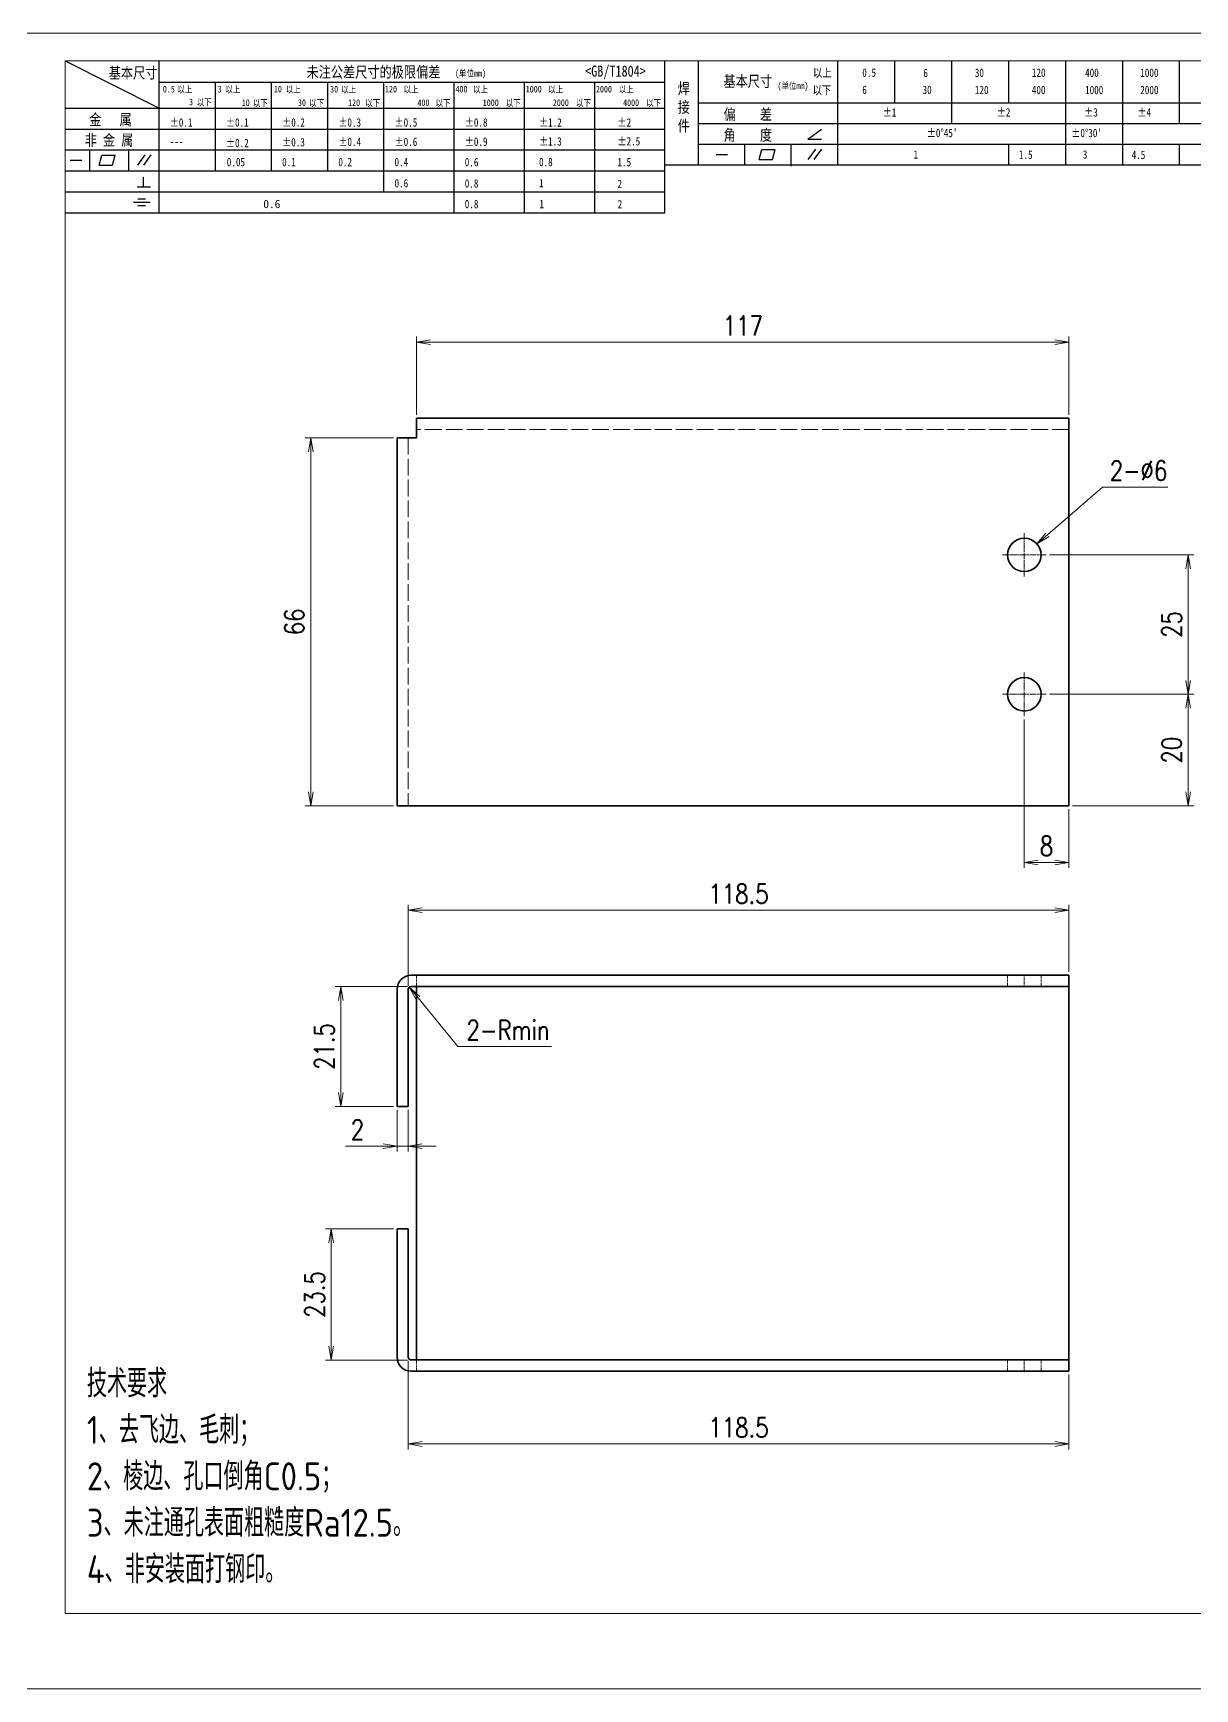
# Model space of a CAD drawing. Header units: inches. Extents: x 269 to 10986, y 1043 to 4337.
# Drawn here: x 3886.1 to 4094.5, y 1166.8 to 1463.8 of the extents above; entities that cross this region are included whole.
import ezdxf

# ---------------------------------------------------------------- set-up
doc = ezdxf.new("R2010")
doc.units = ezdxf.units.IN
doc.header["$MEASUREMENT"] = 0
doc.linetypes.add('AM_ISO02W050x2', pattern=[3.75, 3, -0.75])
doc.linetypes.add('AM_ISO08W050x2', pattern=[9, 6, -0.75, 1.5, -0.75])
doc.layers.add('DIM', color=3, linetype='Continuous')
doc.layers.add('图\\M+19E79\\M+195B6\\M+18E9A', color=7, linetype='Continuous')
for name, color, linetype, lineweight in [('中心线', 2, 'AM_ISO08W050x2', 18), ('图框', 7, 'Continuous', 18), ('标注线', 3, 'Continuous', 18), ('粗实线', 7, 'Continuous', 35), ('虚线', 1, 'AM_ISO02W050x2', 18)]:
    doc.layers.add(name, color=color, linetype=linetype, lineweight=lineweight)
doc.layers.add('打印', color=7, linetype='Continuous', lineweight=15, plot=False)
doc.layers.add('打印-禁用', color=7, linetype='Continuous', lineweight=15, plot=False)
doc.styles.add('DIM', font='romans.shx', dxfattribs={"width": 0.8, "bigfont": 'bigfont.shx'})
doc.styles.add('国标', font='simfang.ttf', dxfattribs={"width": 0.8})
doc.styles.add('机械长仿宋', font='gbenor.shx', dxfattribs={"height": 1, "bigfont": 'gbcbig.shx'})
doc.dimstyles.new('XR 1-1$0', dxfattribs={"dimtxt": 3.5, "dimasz": 2.5, "dimexe": 1, "dimexo": 0.625, "dimgap": 1.2, "dimtad": 1, "dimzin": 9, "dimdsep": 46, "dimtxsty": 'DIM', "dimblk": 'OPEN', "dimcen": 0, "dimclrd": 8, "dimclre": 8, "dimclrt": 2, "dimazin": 2, "dimtfac": 0.5, "dimtmove": 0, "dimatfit": 3, "dimldrblk": 'OPEN', "dimfxl": 0, "dimtolj": 2, "dimlwd": 18, "dimlwe": 18, "dimarcsym": 0})
doc.dimstyles.new('XR 1-1$3', dxfattribs={"dimtxt": 3.5, "dimasz": 2.5, "dimexe": 1, "dimexo": 0.625, "dimgap": 1.2, "dimtad": 1, "dimtoh": 1, "dimdsep": 46, "dimtxsty": 'DIM', "dimblk": 'OPEN', "dimcen": 0, "dimclrd": 8, "dimclre": 8, "dimclrt": 2, "dimazin": 2, "dimtfac": 0.5, "dimtofl": 0, "dimtmove": 0, "dimatfit": 3, "dimldrblk": 'OPEN', "dimfxl": 0, "dimtolj": 2, "dimlwd": 18, "dimlwe": 18, "dimarcsym": 0})
doc.dimstyles.new('XR 1-1$4', dxfattribs={"dimtxt": 3.5, "dimasz": 2.5, "dimexe": 1, "dimexo": 0.625, "dimgap": 1.2, "dimtad": 1, "dimtoh": 1, "dimdsep": 46, "dimtxsty": 'DIM', "dimblk": 'OPEN', "dimcen": 0, "dimclrd": 8, "dimclre": 8, "dimclrt": 2, "dimazin": 2, "dimtfac": 0.5, "dimtofl": 0, "dimtmove": 0, "dimatfit": 3, "dimldrblk": 'OPEN', "dimfxl": 0, "dimtolj": 2, "dimlwd": 18, "dimlwe": 18, "dimarcsym": 0})

# ---------------------------------------------------------------- blocks, each defined once
blk = doc.blocks.new('GZDEH零件A3图框V01版')
at = {"layer": '图\\M+19E79\\M+195B6\\M+18E9A', "color": 9}
for p, q in [((2882.49, -1554.46), (2899.37, -1562.92)), ((2899.37, -1581.67), (2899.37, -1554.46)), ((2990.09, -1581.67), (2990.09, -1554.46)), ((2996.09, -1573.08), (2996.09, -1554.46)), ((3021.09, -1561.98), (3021.09, -1554.46)), ((3031.31, -1561.98), (3031.31, -1554.46)), ((3041.53, -1561.98), (3041.53, -1554.46)), ((3051.75, -1561.98), (3051.75, -1554.46)), ((3061.98, -1561.98), (3061.98, -1554.46)), ((3072.2, -1561.98), (3072.2, -1554.46)), ((3082.42, -1561.98), (3082.42, -1554.46)), ((2899.37, -1558.24), (2990.09, -1558.24)), ((2909.45, -1574.17), (2909.45, -1558.24)), ((2919.53, -1574.17), (2919.53, -1558.24)), ((2929.61, -1574.17), (2929.61, -1558.24)), ((2939.69, -1577.92), (2939.69, -1558.24)), ((2952.29, -1581.67), (2952.29, -1558.24)), ((2964.89, -1581.67), (2964.89, -1558.24)), ((2977.49, -1581.67), (2977.49, -1558.24)), ((2996.09, -1561.98), (3113.09, -1561.98)), ((3021.09, -1573.08), (3021.09, -1561.98)), ((3041.53, -1565.68), (3041.53, -1561.98)), ((3061.98, -1573.08), (3061.98, -1561.98)), ((3072.2, -1573.08), (3072.2, -1561.98)), ((3082.42, -1565.68), (3082.42, -1561.98)), ((2882.49, -1562.92), (2990.09, -1562.92)), ((2882.49, -1566.67), (2990.09, -1566.67)), ((2996.09, -1565.68), (3113.09, -1565.68)), ((3015.75, -1568.51), (3018.15, -1566.66)), ((2882.49, -1570.42), (2990.09, -1570.42)), ((2886.92, -1574.12), (2886.92, -1570.42)), ((2893.91, -1574.12), (2893.91, -1570.42)), ((2996.09, -1569.38), (3113.09, -1569.38)), ((3004.42, -1573.08), (3004.42, -1569.38)), ((3006.97, -1572.12), (3007.45, -1570.33)), ((3007.45, -1570.33), (3009.86, -1570.33)), ((3009.39, -1572.12), (3009.86, -1570.33)), ((3012.75, -1573.08), (3012.75, -1569.38)), ((3015.75, -1568.51), (3018.15, -1568.51)), ((3015.81, -1572.12), (3017.15, -1570.26)), ((3016.89, -1572.12), (3018.23, -1570.26)), ((3051.75, -1573.08), (3051.75, -1569.38)), ((3082.42, -1573.08), (3082.42, -1569.48)), ((2883.43, -1572.27), (2885.49, -1572.27)), ((2888.59, -1573.16), (2889.07, -1571.37)), ((2888.59, -1573.16), (2891, -1573.16)), ((2889.07, -1571.37), (2891.48, -1571.37)), ((2891, -1573.16), (2891.48, -1571.37)), ((2895.52, -1573.16), (2896.85, -1571.3)), ((2896.6, -1573.16), (2897.94, -1571.3)), ((2990.09, -1573.08), (3113.09, -1573.08)), ((2999.26, -1571.23), (3001.32, -1571.23)), ((3006.97, -1572.12), (3009.39, -1572.12)), ((3012.75, -1573.33), (3012.75, -1573.08)), ((2882.49, -1574.17), (2990.09, -1574.17)), ((2895.42, -1577.05), (2897.81, -1577.05)), ((2896.58, -1577.05), (2896.58, -1575.28)), ((2882.49, -1577.92), (2990.09, -1577.92)), ((2894.79, -1579.77), (2897.77, -1579.77)), ((2895.57, -1579.17), (2896.92, -1579.17)), ((2882.49, -1581.67), (2990.09, -1581.67)), ((2895.57, -1580.37), (2896.93, -1580.37))]:
    blk.add_line(p, q, dxfattribs=at)
at = {"layer": '图框', "linetype": 'Continuous'}
for p, q in [((2882.49, -1554.46), (2882.49, -1832.96)), ((3272.49, -1554.46), (2882.49, -1554.46)), ((2882.49, -1832.96), (3272.49, -1832.96))]:
    blk.add_line(p, q, dxfattribs=at)
at = {"layer": '打印-禁用', "linetype": 'Continuous'}
for p, q in [((3277.49, -1549.46), (2857.49, -1549.46)), ((2857.49, -1846.46), (3277.49, -1846.46))]:
    blk.add_line(p, q, dxfattribs=at)
at = {"layer": '图\\M+19E79\\M+195B6\\M+18E9A', "color": 9, "style": '国标', "width": 0.8}
for s, height, p in [('基本尺寸', 2, (2890.33, -1557.58)), ('未注公差尺寸的极限偏差', 2, (2925.81, -1557.44)), ('<GB/T1804>', 2, (2975.78, -1557.27)), ('以上', 1.5, (3016.64, -1557.33)), ('0.5', 1.5, (3025.49, -1557.3)), ('6', 1.5, (3036.45, -1557.34)), ('30', 1.5, (3045.69, -1557.31)), ('120', 1.5, (3055.91, -1557.31)), ('400', 1.5, (3065.46, -1557.31)), ('1000', 1.5, (3075.36, -1557.31)), ('30', 1.2, (2930.04, -1560.11)), ('基本尺寸', 2, (3000.6, -1559.1)), ('以下', 1.5, (3016.58, -1560.43)), ('6', 1.5, (3025.49, -1560.38)), ('30', 1.5, (3036.31, -1560.39)), ('120', 1.5, (3045.69, -1560.41)), ('400', 1.5, (3055.91, -1560.41)), ('1000', 1.5, (3065.46, -1560.41)), ('2000', 1.5, (3075.36, -1560.41)), ('金   属', 2, (2886.82, -1565.98)), ('±0.1', 1.5, (2901.27, -1566.23)), ('±0.1', 1.5, (2911.35, -1566.23)), ('±0.2', 1.5, (2921.43, -1566.23)), ('±0.3', 1.5, (2931.51, -1566.23)), ('±0.5', 1.5, (2941.59, -1566.23)), ('±0.8', 1.5, (2954.19, -1566.23)), ('±1.2', 1.5, (2967.51, -1566.23)), ('±2', 1.5, (2981.58, -1566.23)), ('偏    差', 2, (3000.6, -1565.04)), ('±1', 1.5, (3029.16, -1564.42)), ('±2', 1.5, (3049.61, -1564.42)), ('±3', 1.5, (3065.3, -1564.42)), ('±4', 1.5, (3074.85, -1564.42)), ('非 金 属', 2, (2886.02, -1569.65)), ('±0.3', 1.5, (2921.43, -1569.77)), ('±0.4', 1.5, (2931.51, -1569.71)), ('±0.6', 1.5, (2941.59, -1569.71)), ('±0.9', 1.5, (2954.19, -1569.68)), ('±1.3', 1.5, (2967.51, -1569.62)), ('±2.5', 1.5, (2981.58, -1569.61)), ('角    度', 2, (3000.6, -1568.74)), ("±0%%D45'", 1.5, (3037.06, -1568.12)), ("±0%%D30'", 1.5, (3062.98, -1568.12)), ('---', 1.5, (2901.27, -1569.65)), ('±0.2', 1.5, (2911.35, -1569.92)), ('1', 1.5, (3034.69, -1571.98)), ('1.5', 1.5, (3053.59, -1572.01)), ('3', 1.5, (3065.05, -1571.98)), ('4.5', 1.5, (3073.82, -1572.05)), ('0.1', 1.5, (2921.43, -1573.34)), ('0.2', 1.5, (2931.51, -1573.33)), ('0.4', 1.5, (2941.59, -1573.33)), ('0.6', 1.5, (2954.19, -1573.35)), ('0.8', 1.5, (2967.51, -1573.33)), ('1.5', 1.5, (2981.58, -1573.34)), ('0.6', 1.5, (2941.59, -1577.14)), ('0.8', 1.5, (2954.19, -1577.17)), ('1', 1.5, (2967.51, -1577.12)), ('2', 1.5, (2981.58, -1577.26)), ('0.8', 1.5, (2954.19, -1580.87)), ('1', 1.5, (2967.59, -1580.86)), ('2', 1.5, (2981.62, -1580.89))]:
    blk.add_text(s, height=height, dxfattribs=at).set_placement(p)
at = {"layer": '图\\M+19E79\\M+195B6\\M+18E9A', "color": 9, "lineweight": 15, "style": '国标', "width": 0.8}
for s, p in [('(单位mm)', (2952.44, -1557.27)), ('0.5', (2900.03, -1560.11)), ('以上', (2902.64, -1560.16)), ('3', (2909.88, -1560.11)), ('以上', (2911.25, -1560.16)), ('10', (2919.96, -1560.11)), ('以上', (2922.09, -1560.16)), ('以上', (2932.02, -1560.16)), ('120', (2939.88, -1560.11)), ('以上', (2943.21, -1560.16)), ('400', (2952.52, -1560.11)), ('以上', (2955.68, -1560.16)), ('1000', (2965.12, -1560.11)), ('以上', (2969.16, -1560.16)), ('2000', (2977.72, -1560.11)), ('以上', (2981.8, -1560.16)), ('(单位mm)', (3010.27, -1559.51)), ('3', (2904.73, -1562.41)), ('以下', (2906.1, -1562.46)), ('10', (2914.19, -1562.54)), ('以下', (2916.18, -1562.59)), ('30', (2924.27, -1562.54)), ('以下', (2926.26, -1562.59)), ('120', (2933.26, -1562.54)), ('以下', (2936.34, -1562.59)), ('400', (2945.7, -1562.54)), ('以下', (2948.94, -1562.59)), ('1000', (2957.41, -1562.54)), ('以下', (2961.54, -1562.59)), ('2000', (2969.99, -1562.54)), ('以下', (2974.14, -1562.59)), ('4000', (2982.59, -1562.54)), ('以下', (2986.74, -1562.59))]:
    blk.add_text(s, height=1.2, dxfattribs=at).set_placement(p)
at = {"layer": '图\\M+19E79\\M+195B6\\M+18E9A', "color": 9, "lineweight": 13, "style": '国标'}
blk.add_text('0.6', height=1.5, dxfattribs=at).set_placement((2918.05, -1580.85))
at = {"layer": '图\\M+19E79\\M+195B6\\M+18E9A', "color": 9, "style": '国标'}
for s, insert, char_height, width, attachment_point in [('焊\\P接\\P件', (2992.39, -1558.41), 2, 3.1877, 1), ('0.05', (2911.51, -1573.37), 1.5, 5.1982, 7)]:
    blk.add_mtext(s, dxfattribs=dict(at, insert=insert, char_height=char_height, width=width, attachment_point=attachment_point))
blk = doc.blocks.new('DEH A3')
at = {"layer": '图框'}
blk.add_blockref('GZDEH零件A3图框V01版', (-2857.49, 1846.46), dxfattribs=at)
blk = doc.blocks.new('_Open')
at = {"color": 0, "linetype": 'ByBlock', "lineweight": -2}
for p, q in [((-1, 0.17), (0, 0)), ((-1, -0.17), (0, 0)), ((0, 0), (-1, 0))]:
    blk.add_line(p, q, dxfattribs=at)
blk = doc.blocks.new('*D835')
at = {"layer": 'Defpoints', "color": 0, "transparency": 16777216}
for p in [(4071.9, 1408.38), (3954.9, 1394.72), (4071.9, 1394.72)]:
    blk.add_point(p, dxfattribs=at)
at = {"layer": 'DIM', "color": 8, "lineweight": 18, "transparency": 16777216}
for p, q in [((3954.9, 1395.35), (3954.9, 1409.38)), ((3957.4, 1408.38), (4069.4, 1408.38)), ((4071.9, 1395.35), (4071.9, 1409.38))]:
    blk.add_line(p, q, dxfattribs=at)
at = {"layer": 'DIM', "color": 8, "lineweight": 18, "transparency": 16777216, "xscale": 2.5, "yscale": 2.5, "zscale": 2.5, "rotation": 180}
blk.add_blockref('_Open', (3954.9, 1408.38), dxfattribs=at)
at = {"layer": 'DIM', "color": 8, "lineweight": 18, "transparency": 16777216, "xscale": 2.5, "yscale": 2.5, "zscale": 2.5}
blk.add_blockref('_Open', (4071.9, 1408.38), dxfattribs=at)
at = {"layer": 'DIM', "color": 2, "transparency": 16777216, "insert": (4013.4, 1411.33), "char_height": 3.5, "attachment_point": 5, "style": 'DIM'}
blk.add_mtext('\\A2;117', dxfattribs=at)
blk = doc.blocks.new('*D836')
at = {"layer": 'Defpoints', "color": 0, "transparency": 16777216}
for p in [(3935.93, 1391.22), (3951.4, 1391.22), (3951.4, 1325.22)]:
    blk.add_point(p, dxfattribs=at)
at = {"layer": 'DIM', "color": 8, "lineweight": 18, "transparency": 16777216}
for p, q in [((3950.78, 1391.22), (3934.93, 1391.22)), ((3935.93, 1327.72), (3935.93, 1388.72)), ((3950.78, 1325.22), (3934.93, 1325.22))]:
    blk.add_line(p, q, dxfattribs=at)
at = {"layer": 'DIM', "color": 8, "lineweight": 18, "transparency": 16777216, "xscale": 2.5, "yscale": 2.5, "zscale": 2.5}
for p, rotation in [((3935.93, 1391.22), 90), ((3935.93, 1325.22), 270)]:
    blk.add_blockref('_Open', p, dxfattribs=dict(at, rotation=rotation))
at = {"layer": 'DIM', "color": 2, "transparency": 16777216, "insert": (3932.98, 1358.22), "char_height": 3.5, "attachment_point": 5, "rotation": 90, "style": 'DIM'}
blk.add_mtext('\\A2;66', dxfattribs=at)
blk = doc.blocks.new('*D837')
at = {"layer": 'Defpoints', "color": 0, "transparency": 16777216}
for p in [(3951.4, 1271.31), (3953.4, 1271.31), (3951.4, 1264.19)]:
    blk.add_point(p, dxfattribs=at)
at = {"layer": 'DIM', "color": 8, "lineweight": 18, "transparency": 16777216}
for p, q in [((3951.4, 1270.69), (3951.4, 1263.19)), ((3953.4, 1270.69), (3953.4, 1263.19)), ((3948.9, 1264.19), (3942.14, 1264.19)), ((3953.4, 1264.19), (3951.4, 1264.19)), ((3955.9, 1264.19), (3958.4, 1264.19))]:
    blk.add_line(p, q, dxfattribs=at)
at = {"layer": 'DIM', "color": 8, "lineweight": 18, "transparency": 16777216, "xscale": 2.5, "yscale": 2.5, "zscale": 2.5}
blk.add_blockref('_Open', (3951.4, 1264.19), dxfattribs=at)
at = {"layer": 'DIM', "color": 8, "lineweight": 18, "transparency": 16777216, "xscale": 2.5, "yscale": 2.5, "zscale": 2.5, "rotation": 180}
blk.add_blockref('_Open', (3953.4, 1264.19), dxfattribs=at)
at = {"layer": 'DIM', "color": 2, "transparency": 16777216, "insert": (3944.27, 1267.14), "char_height": 3.5, "attachment_point": 5, "style": 'DIM'}
blk.add_mtext('\\A2;2', dxfattribs=at)
blk = doc.blocks.new('*D838')
at = {"layer": 'Defpoints', "color": 0, "transparency": 16777216}
for p in [(3941.29, 1292.81), (3953.9, 1292.81), (3951.4, 1271.31)]:
    blk.add_point(p, dxfattribs=at)
at = {"layer": 'DIM', "color": 8, "lineweight": 18, "transparency": 16777216}
for p, q in [((3953.28, 1292.81), (3940.29, 1292.81)), ((3941.29, 1273.81), (3941.29, 1290.31)), ((3950.78, 1271.31), (3940.29, 1271.31))]:
    blk.add_line(p, q, dxfattribs=at)
at = {"layer": 'DIM', "color": 8, "lineweight": 18, "transparency": 16777216, "xscale": 2.5, "yscale": 2.5, "zscale": 2.5}
for p, rotation in [((3941.29, 1292.81), 90), ((3941.29, 1271.31), 270)]:
    blk.add_blockref('_Open', p, dxfattribs=dict(at, rotation=rotation))
at = {"layer": 'DIM', "color": 2, "transparency": 16777216, "insert": (3938.34, 1282.06), "char_height": 3.5, "attachment_point": 5, "rotation": 90, "style": 'DIM'}
blk.add_mtext('\\A2;21.5', dxfattribs=at)
blk = doc.blocks.new('*D839')
at = {"layer": 'Defpoints', "color": 0, "transparency": 16777216}
for p in [(4071.9, 1306.48), (3953.4, 1292.31), (4071.9, 1294.81)]:
    blk.add_point(p, dxfattribs=at)
at = {"layer": 'DIM', "color": 8, "lineweight": 18, "transparency": 16777216}
for p, q in [((3953.4, 1292.94), (3953.4, 1307.48)), ((4071.9, 1295.44), (4071.9, 1307.48)), ((3955.9, 1306.48), (4069.4, 1306.48))]:
    blk.add_line(p, q, dxfattribs=at)
at = {"layer": 'DIM', "color": 8, "lineweight": 18, "transparency": 16777216, "xscale": 2.5, "yscale": 2.5, "zscale": 2.5, "rotation": 180}
blk.add_blockref('_Open', (3953.4, 1306.48), dxfattribs=at)
at = {"layer": 'DIM', "color": 8, "lineweight": 18, "transparency": 16777216, "xscale": 2.5, "yscale": 2.5, "zscale": 2.5}
blk.add_blockref('_Open', (4071.9, 1306.48), dxfattribs=at)
at = {"layer": 'DIM', "color": 2, "transparency": 16777216, "insert": (4012.65, 1309.43), "char_height": 3.5, "attachment_point": 5, "style": 'DIM'}
blk.add_mtext('\\A2;118.5', dxfattribs=at)
blk = doc.blocks.new('*D840')
at = {"layer": 'Defpoints', "color": 0, "transparency": 16777216}
for p in [(3953.4, 1226.31), (4071.9, 1223.81), (4071.9, 1210.75)]:
    blk.add_point(p, dxfattribs=at)
at = {"layer": 'DIM', "color": 8, "lineweight": 18, "transparency": 16777216}
for p, q in [((3953.4, 1225.69), (3953.4, 1209.75)), ((4071.9, 1223.19), (4071.9, 1209.75)), ((3955.9, 1210.75), (4069.4, 1210.75))]:
    blk.add_line(p, q, dxfattribs=at)
at = {"layer": 'DIM', "color": 8, "lineweight": 18, "transparency": 16777216, "xscale": 2.5, "yscale": 2.5, "zscale": 2.5, "rotation": 180}
blk.add_blockref('_Open', (3953.4, 1210.75), dxfattribs=at)
at = {"layer": 'DIM', "color": 8, "lineweight": 18, "transparency": 16777216, "xscale": 2.5, "yscale": 2.5, "zscale": 2.5}
blk.add_blockref('_Open', (4071.9, 1210.75), dxfattribs=at)
at = {"layer": 'DIM', "color": 2, "transparency": 16777216, "insert": (4012.65, 1213.7), "char_height": 3.5, "attachment_point": 5, "style": 'DIM'}
blk.add_mtext('\\A2;118.5', dxfattribs=at)
blk = doc.blocks.new('*D841')
at = {"layer": 'Defpoints', "color": 0, "transparency": 16777216}
for p in [(3951.4, 1249.31), (3939.56, 1225.81), (3953.9, 1225.81)]:
    blk.add_point(p, dxfattribs=at)
at = {"layer": 'DIM', "color": 8, "lineweight": 18, "transparency": 16777216}
for p, q in [((3950.78, 1249.31), (3938.56, 1249.31)), ((3939.56, 1246.81), (3939.56, 1228.31)), ((3953.28, 1225.81), (3938.56, 1225.81))]:
    blk.add_line(p, q, dxfattribs=at)
at = {"layer": 'DIM', "color": 8, "lineweight": 18, "transparency": 16777216, "xscale": 2.5, "yscale": 2.5, "zscale": 2.5}
for p, rotation in [((3939.56, 1249.31), 90), ((3939.56, 1225.81), 270)]:
    blk.add_blockref('_Open', p, dxfattribs=dict(at, rotation=rotation))
at = {"layer": 'DIM', "color": 2, "transparency": 16777216, "insert": (3936.61, 1237.56), "char_height": 3.5, "attachment_point": 5, "rotation": 90, "style": 'DIM'}
blk.add_mtext('\\A2;23.5', dxfattribs=at)
blk = doc.blocks.new('*D846')
at = {"layer": 'Defpoints', "color": 0, "transparency": 16777216}
for p in [(4067.8, 1345.22), (4071.9, 1325.22), (4093.29, 1325.22)]:
    blk.add_point(p, dxfattribs=at)
at = {"layer": 'DIM', "color": 8, "lineweight": 18, "transparency": 16777216}
for p, q in [((4068.43, 1345.22), (4094.29, 1345.22)), ((4093.29, 1342.72), (4093.29, 1327.72)), ((4072.53, 1325.22), (4094.29, 1325.22))]:
    blk.add_line(p, q, dxfattribs=at)
at = {"layer": 'DIM', "color": 8, "lineweight": 18, "transparency": 16777216, "xscale": 2.5, "yscale": 2.5, "zscale": 2.5}
for p, rotation in [((4093.29, 1345.22), 90), ((4093.29, 1325.22), 270)]:
    blk.add_blockref('_Open', p, dxfattribs=dict(at, rotation=rotation))
at = {"layer": 'DIM', "color": 2, "transparency": 16777216, "insert": (4090.34, 1335.22), "char_height": 3.5, "attachment_point": 5, "rotation": 90, "style": 'DIM'}
blk.add_mtext('\\A2;20', dxfattribs=at)
blk = doc.blocks.new('*D847')
at = {"layer": 'Defpoints', "color": 0, "transparency": 16777216}
for p in [(4067.8, 1370.22), (4093.29, 1370.22), (4068.43, 1345.22)]:
    blk.add_point(p, dxfattribs=at)
at = {"layer": 'DIM', "color": 8, "lineweight": 18, "transparency": 16777216}
for p, q in [((4068.43, 1370.22), (4094.29, 1370.22)), ((4093.29, 1347.72), (4093.29, 1367.72)), ((4069.05, 1345.22), (4094.29, 1345.22))]:
    blk.add_line(p, q, dxfattribs=at)
at = {"layer": 'DIM', "color": 8, "lineweight": 18, "transparency": 16777216, "xscale": 2.5, "yscale": 2.5, "zscale": 2.5}
for p, rotation in [((4093.29, 1370.22), 90), ((4093.29, 1345.22), 270)]:
    blk.add_blockref('_Open', p, dxfattribs=dict(at, rotation=rotation))
at = {"layer": 'DIM', "color": 2, "transparency": 16777216, "insert": (4090.34, 1357.72), "char_height": 3.5, "attachment_point": 5, "rotation": 90, "style": 'DIM'}
blk.add_mtext('\\A2;25', dxfattribs=at)
blk = doc.blocks.new('*D848')
at = {"layer": 'Defpoints', "color": 0, "transparency": 16777216}
for p in [(4063.9, 1341.32), (4071.9, 1325.22), (4071.9, 1315.07)]:
    blk.add_point(p, dxfattribs=at)
at = {"layer": 'DIM', "color": 8, "lineweight": 18, "transparency": 16777216}
for p, q in [((4063.9, 1340.7), (4063.9, 1314.07)), ((4071.9, 1324.6), (4071.9, 1314.07)), ((4066.4, 1315.07), (4069.4, 1315.07))]:
    blk.add_line(p, q, dxfattribs=at)
at = {"layer": 'DIM', "color": 8, "lineweight": 18, "transparency": 16777216, "xscale": 2.5, "yscale": 2.5, "zscale": 2.5, "rotation": 180}
blk.add_blockref('_Open', (4063.9, 1315.07), dxfattribs=at)
at = {"layer": 'DIM', "color": 8, "lineweight": 18, "transparency": 16777216, "xscale": 2.5, "yscale": 2.5, "zscale": 2.5}
blk.add_blockref('_Open', (4071.9, 1315.07), dxfattribs=at)
at = {"layer": 'DIM', "color": 2, "transparency": 16777216, "insert": (4067.9, 1318.02), "char_height": 3.5, "attachment_point": 5, "style": 'DIM'}
blk.add_mtext('\\A2;8', dxfattribs=at)
blk = doc.blocks.new('*D849')
at = {"layer": 'Defpoints', "color": 0, "transparency": 16777216}
for p in [(4066.17, 1372.19), (4061.64, 1368.26)]:
    blk.add_point(p, dxfattribs=at)
at = {"layer": 'DIM', "color": 8, "lineweight": 18, "transparency": 16777216}
for p, q in [((4077.93, 1382.4), (4068.06, 1373.83)), ((4089.67, 1382.4), (4077.93, 1382.4))]:
    blk.add_line(p, q, dxfattribs=at)
at = {"layer": 'DIM', "color": 8, "lineweight": 18, "transparency": 16777216, "xscale": 2.5, "yscale": 2.5, "zscale": 2.5, "rotation": 220.9572935941947}
blk.add_blockref('_Open', (4066.17, 1372.19), dxfattribs=at)
at = {"layer": 'DIM', "color": 2, "transparency": 16777216, "insert": (4084.4, 1385.35), "char_height": 3.5, "attachment_point": 5, "style": 'DIM'}
blk.add_mtext('\\A2;2-%%c6', dxfattribs=at)
blk = doc.blocks.new('*D851')
at = {"layer": 'Defpoints', "color": 0, "transparency": 16777216}
for p in [(3953.59, 1292.7), (3953.9, 1292.31)]:
    blk.add_point(p, dxfattribs=at)
at = {"layer": 'DIM', "color": 8, "lineweight": 18, "transparency": 16777216}
for p, q in [((3962.3, 1282.05), (3955.17, 1290.76)), ((3979.1, 1282.05), (3962.3, 1282.05))]:
    blk.add_line(p, q, dxfattribs=at)
at = {"layer": 'DIM', "color": 8, "lineweight": 18, "transparency": 16777216, "xscale": 2.5, "yscale": 2.5, "zscale": 2.5, "rotation": 129.308639934176}
blk.add_blockref('_Open', (3953.59, 1292.7), dxfattribs=at)
at = {"layer": 'DIM', "color": 2, "transparency": 16777216, "insert": (3971.3, 1285), "char_height": 3.5, "attachment_point": 5, "style": 'DIM'}
blk.add_mtext('\\A2;{\\Fromans,bigfont|c134;2-Rmin}', dxfattribs=at)

msp = doc.modelspace()

# ---------------------------------------------------------------- linework, layer by layer
at = {"layer": '中心线', "ltscale": 0.195}
for p, q in [((4063.902, 1374.124), (4063.902, 1366.324)), ((4067.802, 1370.224), (4060.002, 1370.224)), ((4063.902, 1349.124), (4063.902, 1341.324)), ((4067.802, 1345.224), (4060.002, 1345.224))]:
    msp.add_line(p, q, dxfattribs=at)
at = {"layer": '中心线', "ltscale": 0.06}
for p, q in [((4063.902, 1292.612), (4063.902, 1295.012)), ((4063.902, 1223.612), (4063.902, 1226.012))]:
    msp.add_line(p, q, dxfattribs=at)
at = {"layer": '打印'}
msp.add_lwpolyline([(3866.836, 1463.819), (4286.836, 1463.819), (4286.836, 1166.819), (3866.836, 1166.819)], close=True, dxfattribs=at)
at = {"layer": '粗实线', "ltscale": 0.0625}
for p, q in [((3954.902, 1394.724), (3954.902, 1392.224)), ((4071.902, 1394.724), (4071.902, 1392.224)), ((3951.402, 1391.224), (3953.902, 1391.224)), ((3951.402, 1325.224), (3953.902, 1325.224))]:
    msp.add_line(p, q, dxfattribs=at)
at = {"layer": '粗实线'}
for p, q in [((4071.902, 1394.724), (3954.902, 1394.724)), ((3951.402, 1391.224), (3951.402, 1325.224)), ((4071.902, 1392.224), (4071.902, 1325.224)), ((4071.902, 1325.224), (3953.902, 1325.224)), ((3951.402, 1292.312), (3951.402, 1271.312)), ((3953.402, 1292.312), (3953.402, 1271.312)), ((4071.902, 1294.812), (3953.902, 1294.812)), ((4071.902, 1292.812), (3953.902, 1292.812)), ((3954.902, 1292.312), (3954.902, 1226.312)), ((4071.902, 1292.312), (4071.902, 1226.312)), ((3951.402, 1249.312), (3951.402, 1226.312)), ((3953.402, 1249.312), (3953.402, 1226.312)), ((4071.902, 1225.812), (3953.902, 1225.812)), ((4071.902, 1223.812), (3953.902, 1223.812))]:
    msp.add_line(p, q, dxfattribs=at)
at = {"layer": '粗实线', "ltscale": 0.025}
for p, q in [((3954.902, 1391.224), (3953.902, 1391.224)), ((3954.902, 1392.224), (3954.902, 1391.224))]:
    msp.add_line(p, q, dxfattribs=at)
at = {"layer": '粗实线', "ltscale": 0.003661}
for p, q in [((3954.902, 1292.812), (3954.902, 1292.666)), ((4071.902, 1292.812), (4071.902, 1292.666)), ((3954.902, 1225.959), (3954.902, 1225.812)), ((4071.902, 1225.959), (4071.902, 1225.812))]:
    msp.add_line(p, q, dxfattribs=at)
at = {"layer": '粗实线', "ltscale": 0.008839}
for p, q in [((3954.902, 1292.666), (3954.902, 1292.312)), ((4071.902, 1292.666), (4071.902, 1292.312)), ((3954.902, 1226.312), (3954.902, 1225.959)), ((4071.902, 1226.312), (4071.902, 1225.959))]:
    msp.add_line(p, q, dxfattribs=at)
at = {"layer": '粗实线', "ltscale": 0.05}
for p, q in [((4071.902, 1292.812), (4071.902, 1294.812)), ((3951.402, 1271.312), (3953.402, 1271.312)), ((3951.402, 1249.312), (3953.402, 1249.312)), ((4071.902, 1223.812), (4071.902, 1225.812))]:
    msp.add_line(p, q, dxfattribs=at)
at = {"layer": '粗实线'}
for centre in [(4063.902, 1370.224), (4063.902, 1345.224)]:
    msp.add_circle(centre, 3, dxfattribs=at)
for centre, radius, start, end in [((3953.902, 1292.312), 2.5, 90, 180), ((3953.902, 1292.312), 0.5, 90, 180), ((3953.902, 1226.312), 2.5, 180, 270), ((3953.902, 1226.312), 0.5, 180, 270)]:
    msp.add_arc(centre, radius, start, end, dxfattribs=at)
at = {"layer": '虚线'}
for p, q in [((3953.402, 1391.224), (3953.402, 1325.224)), ((4071.902, 1392.724), (3954.902, 1392.724))]:
    msp.add_line(p, q, dxfattribs=at)
at = {"layer": '虚线', "ltscale": 0.05}
for p, q in [((3954.902, 1292.812), (3954.902, 1294.812)), ((4060.902, 1292.812), (4060.902, 1294.812)), ((4060.902, 1292.812), (4060.902, 1294.812)), ((4066.902, 1292.812), (4066.902, 1294.812)), ((4066.902, 1292.812), (4066.902, 1294.812)), ((3954.902, 1223.812), (3954.902, 1225.812)), ((4060.902, 1223.812), (4060.902, 1225.812)), ((4060.902, 1223.812), (4060.902, 1225.812)), ((4066.902, 1223.812), (4066.902, 1225.812)), ((4066.902, 1223.812), (4066.902, 1225.812))]:
    msp.add_line(p, q, dxfattribs=at)

# ---------------------------------------------------------------- block references
at = {"layer": '图框'}
msp.add_blockref('DEH A3', (3866.836, 1166.819), dxfattribs=at)

# ---------------------------------------------------------------- texts
at = {"layer": '标注线', "color": 2, "insert": (3895.749, 1185.75), "char_height": 5, "width": 114.82461, "attachment_point": 7, "style": '机械长仿宋'}
msp.add_mtext('\\A2;技术要求\\P1、去飞边、毛刺；\\P2、棱边、孔口倒角C0.5；\\P3、未注通孔表面粗糙度Ra12.5。\\P4、非安装面打钢印。', dxfattribs=at)

# ---------------------------------------------------------------- dimensions: what is measured, and where the dimension line sits
at = {"layer": 'DIM'}
for base, p1, p2, picture, middle in [((4071.902, 1408.38), (3954.902, 1394.724), (4071.902, 1394.724), '*D835', (4013.402, 1411.33)), ((4071.902, 1315.075), (4063.902, 1341.324), (4071.902, 1325.224), '*D848', (4067.902, 1318.025)), ((4071.902, 1306.476), (3953.402, 1292.312), (4071.902, 1294.812), '*D839', (4012.652, 1309.426)), ((3951.402, 1264.186), (3953.402, 1271.312), (3951.402, 1271.312), '*D837', (3944.269, 1267.136)), ((4071.902, 1210.751), (3953.402, 1226.312), (4071.902, 1223.812), '*D840', (4012.652, 1213.701))]:
    dim = msp.add_linear_dim(base=base, p1=p1, p2=p2, dimstyle='XR 1-1$0', dxfattribs=at)
    dim.commit()
    dim.dimension.update_dxf_attribs({"geometry": picture, "text_midpoint": middle})
for base, p1, p2, picture, middle in [((3935.925, 1391.224), (3951.402, 1325.224), (3951.402, 1391.224), '*D836', (3932.975, 1358.224)), ((4093.285, 1370.224), (4068.427, 1345.224), (4067.802, 1370.224), '*D847', (4090.335, 1357.724)), ((4093.285, 1325.224), (4067.802, 1345.224), (4071.902, 1325.224), '*D846', (4090.335, 1335.224)), ((3941.292, 1292.812), (3951.402, 1271.312), (3953.902, 1292.812), '*D838', (3938.342, 1282.062)), ((3939.558, 1225.812), (3951.402, 1249.312), (3953.902, 1225.812), '*D841', (3936.608, 1237.562))]:
    dim = msp.add_linear_dim(base=base, p1=p1, p2=p2, angle=90, dimstyle='XR 1-1$0', dxfattribs=at)
    dim.commit()
    dim.dimension.update_dxf_attribs({"geometry": picture, "text_midpoint": middle})
dim = msp.add_diameter_dim_2p(p1=(4061.637, 1368.258), p2=(4066.168, 1372.191), dimstyle='XR 1-1$3', override={"dimpost": '2-%%c<>'}, dxfattribs=at)
dim.commit()
dim.dimension.update_dxf_attribs({"geometry": '*D849', "text_midpoint": (4084.4, 1382.403), "dimtype": 163})
dim = msp.add_radius_dim(center=(3953.902, 1292.312), mpoint=(3953.585, 1292.699), text='{\\Fromans,bigfont|c134;2-Rmin}', dimstyle='XR 1-1$4', override={"dimtmove": 1}, dxfattribs=at)
dim.commit()
dim.dimension.update_dxf_attribs({"geometry": '*D851', "text_midpoint": (3962.302, 1282.053), "dimtype": 164})

doc.saveas('drawing.dxf')
